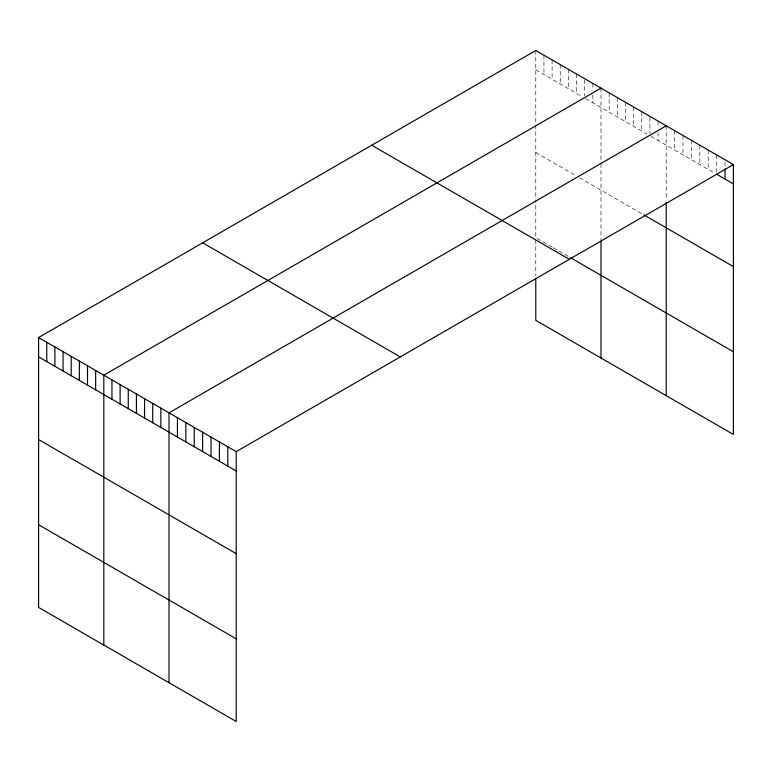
<?xml version="1.0" encoding="UTF-8"?>
<svg xmlns="http://www.w3.org/2000/svg" width="772" height="772" viewBox="0 0 772 772"><rect width="100%" height="100%" fill="white"/><g stroke="black" fill="none" stroke-linecap="round" stroke-linejoin="round"><path stroke-width="0.58" stroke-dasharray="3.86 2.9" d="M535.787 50.498L535.787 123.8M535.787 69.837L581.644 96.307M585.716 98.662L646.849 133.952M650.931 136.306L714.737 173.15M535.787 152.509L576.549 176.035M579.608 177.801L641.754 213.69M552.096 247.098L535.787 237.689L535.787 199.832M553.109 247.687L568.395 256.516M725.004 162.014L725.004 166.569M716.599 154.892L716.599 173.092M708.204 150.038L708.204 169.377M699.808 145.194L699.808 164.532M691.403 140.35L691.403 159.679M683.008 135.496L683.008 154.834M674.612 130.651L674.612 149.98M666.217 125.797L666.217 200.247M658.062 121.088L658.062 127.92M658.062 132.466L658.062 140.427M649.908 117.527L649.908 133.45M641.754 111.679L641.754 131.018M633.609 106.97L633.609 126.309M625.455 102.271L625.455 121.6M617.301 97.561L617.301 116.9M609.156 92.852L609.156 112.191M601.002 88.153L601.002 162.602M601.002 163.751L601.002 239.841M592.848 83.444L592.848 90.266M592.848 94.821L592.848 102.782M584.703 79.873L584.703 95.796M576.549 74.035L576.549 93.364M568.395 69.326L568.395 88.655M560.24 64.616L560.24 83.955M552.096 59.917L552.096 79.246M543.942 55.208L543.942 74.537M535.787 124.948L535.787 198.645M535.787 239.986L535.787 275.575"/><path stroke-width="1.16" d="M38.6 337.547L236.213 451.639L236.213 721.502L38.6 607.41L38.6 337.547L535.787 50.498L733.4 164.59L733.4 434.453L535.787 320.361L535.787 279.02M601.002 88.153L103.815 375.202L103.815 645.064M666.217 125.797L169.02 412.846L169.02 682.709M236.213 451.639L733.4 164.59M716.599 174.221L733.4 183.919M643.8 214.867L733.4 266.601M570.431 257.684L733.4 351.771M371.718 145.223L569.331 259.315M202.669 242.823L400.282 356.915M38.6 356.886L236.213 470.978M38.6 439.558L236.213 553.649M38.6 524.738L236.213 638.83M725.004 168.836L725.004 179.075M666.217 202.544L666.217 395.66M601.002 241.028L601.002 358.015M227.808 446.795L227.808 466.124M219.412 441.941L219.412 461.28M211.017 437.097L211.017 456.426M202.611 432.243L202.611 451.581M194.216 427.398L194.216 446.727M185.82 422.545L185.82 441.883M177.425 417.7L177.425 437.029M160.875 408.147L160.875 427.476M152.721 403.438L152.721 422.767M144.567 398.728L144.567 418.067M136.412 394.029L136.412 413.358M128.268 389.32L128.268 408.649M120.114 384.61L120.114 403.949M111.959 379.901L111.959 399.24M95.66 370.492L95.66 389.831M87.506 365.783L87.506 385.122M79.362 361.084L79.362 380.413M71.207 356.375L71.207 375.713M63.053 351.665L63.053 371.004M54.899 346.966L54.899 366.295M46.754 342.257L46.754 361.595"/></g></svg>
